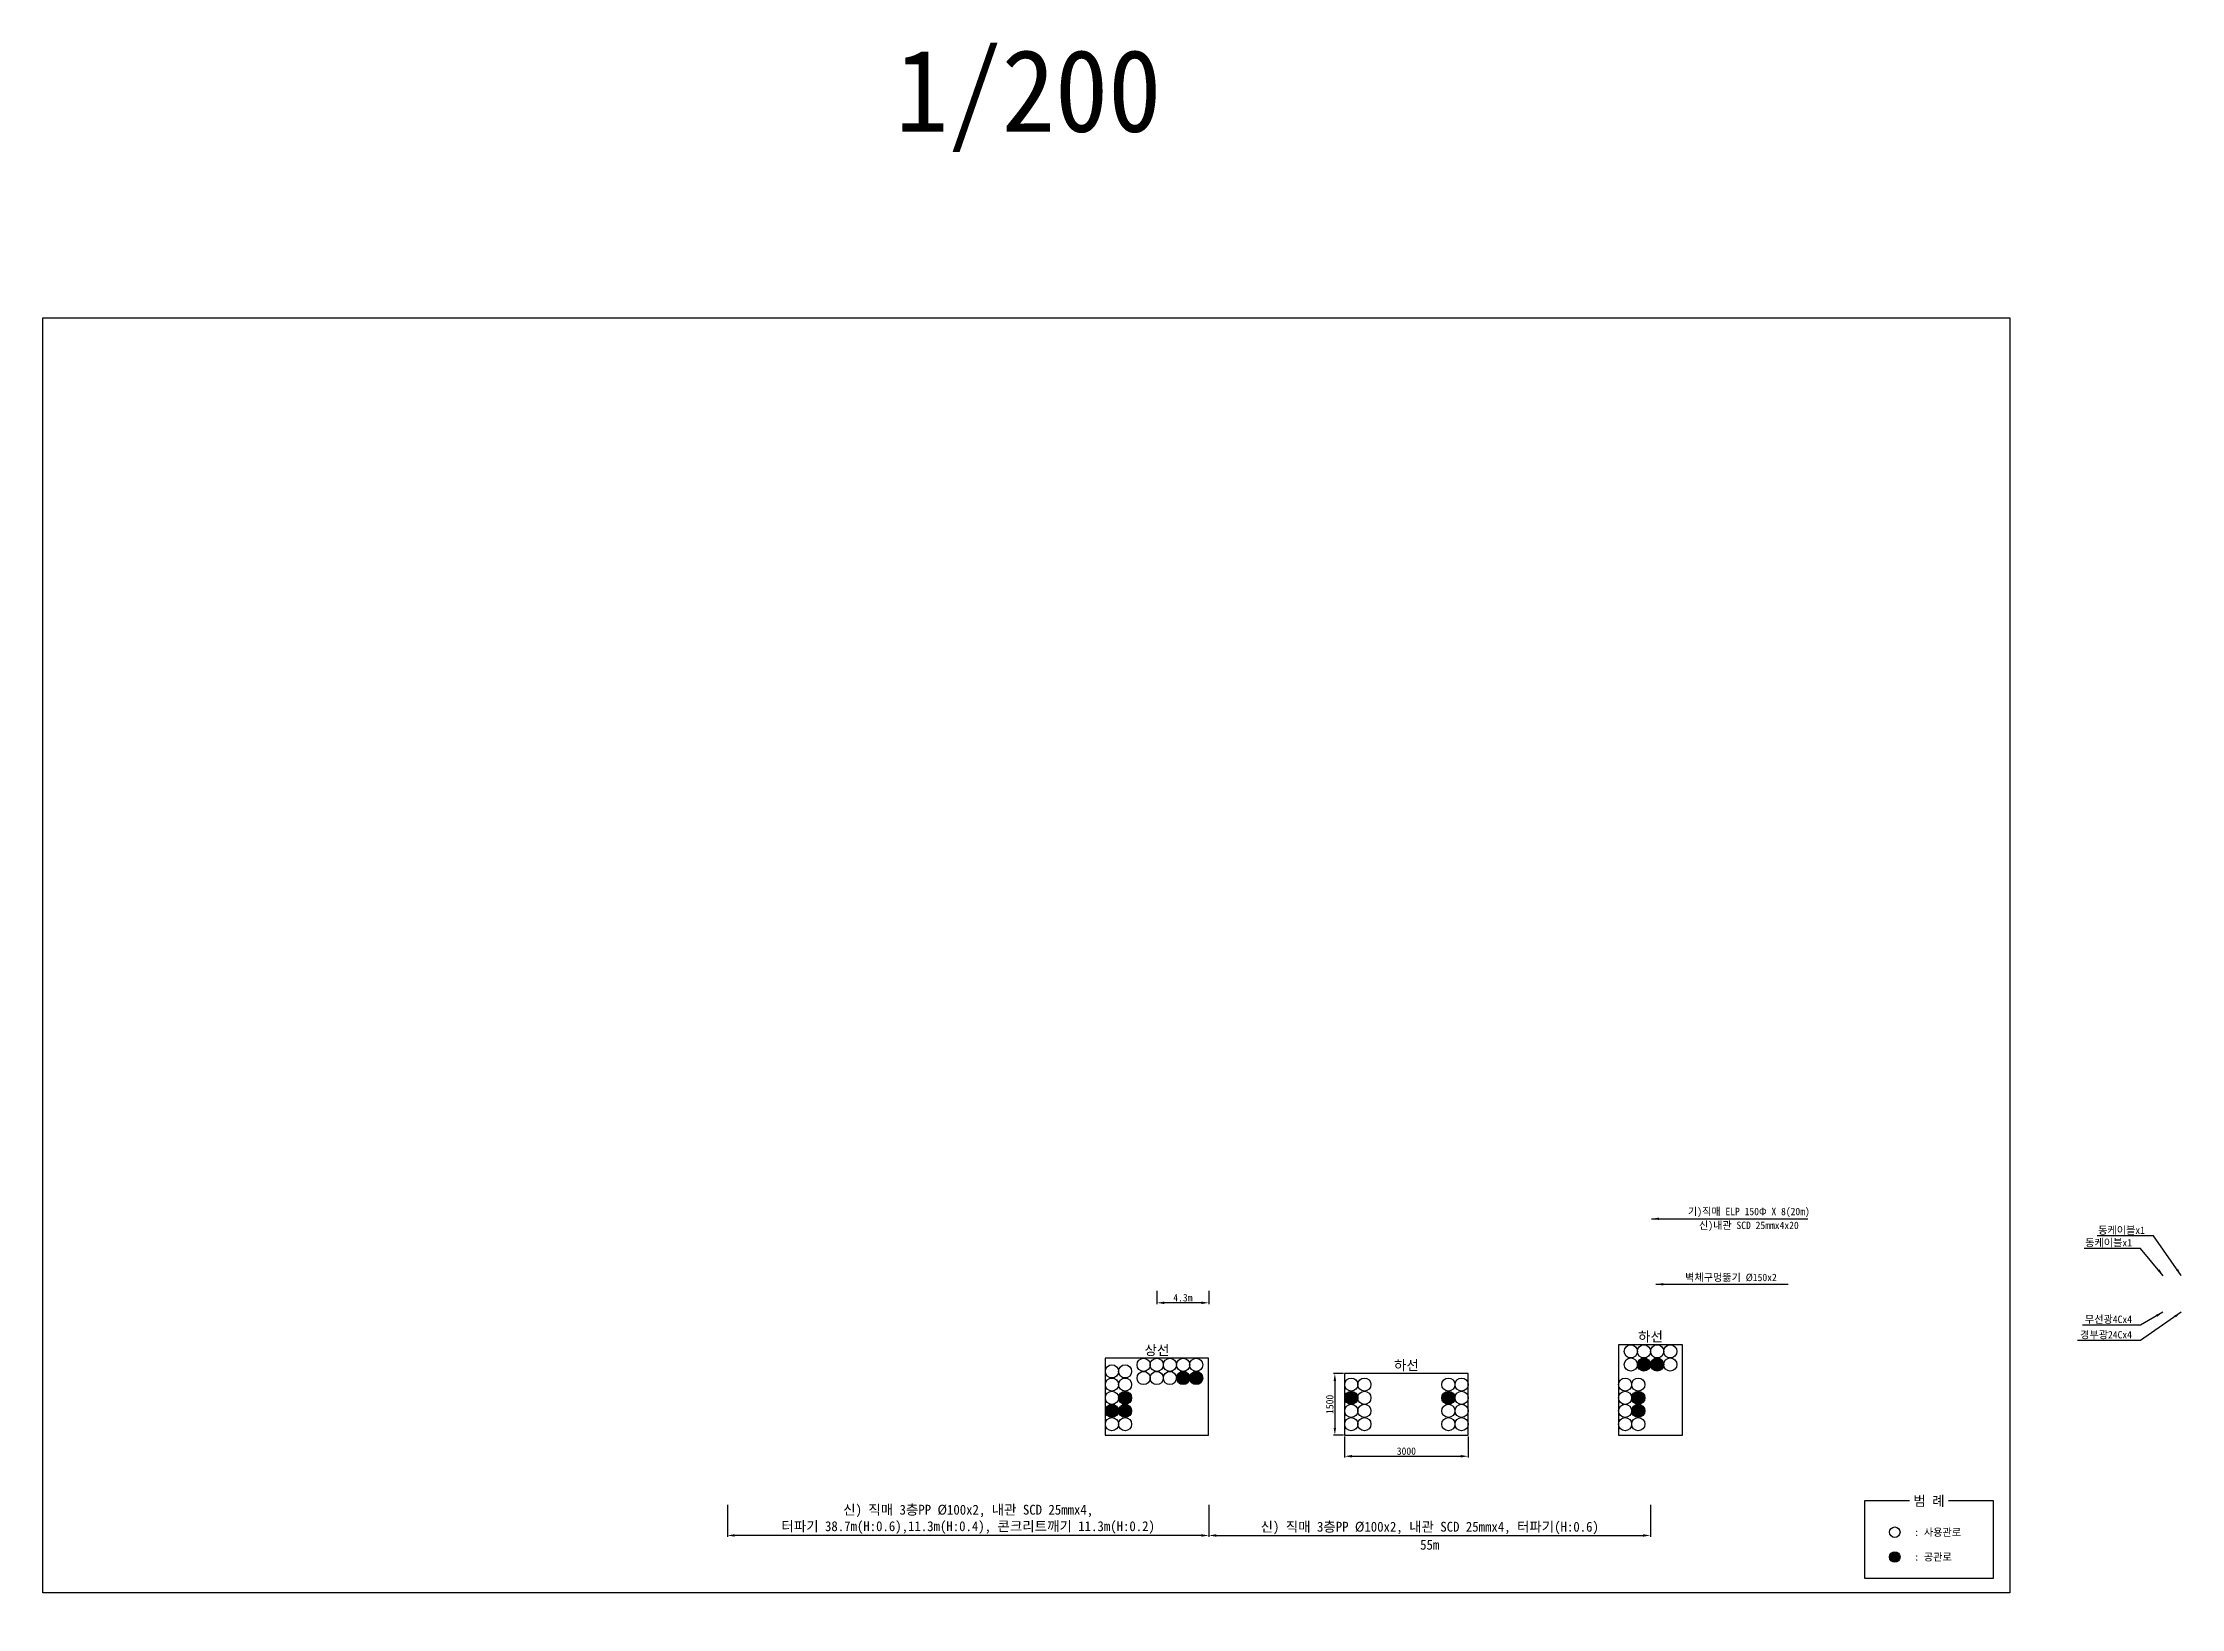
# Model space of a CAD drawing. Header units: millimetres. Extents: x -221 to 210, y -36 to 126.
# Drawn here: x -221.2 to -48.1, y -5.2 to 121.5 of the extents above; entities that cross this region are included whole.
import ezdxf
from ezdxf.enums import TextEntityAlignment as Align

# ---------------------------------------------------------------- set-up
doc = ezdxf.new("R2010")
doc.units = ezdxf.units.MM
doc.layers.add('TX-PAPR', color=2, linetype='Continuous', plot=False)
for name, color, linetype in [('TZ-DIMS', 1, 'Continuous'), ('TZ-LEAL', 1, 'Continuous'), ('TZ-LEAT', 3, 'Continuous'), ('TZ-LINE', 7, 'Continuous'), ('TZ-TEX2', 3, 'Continuous'), ('TZ-TEXT', 6, 'Continuous')]:
    doc.layers.add(name, color=color, linetype=linetype)
doc.styles.get("Standard").update_dxf_attribs({"font": 'GulimChe.ttf'})
doc.dimstyles.new('D200', dxfattribs={"dimscale": 0.2, "dimtxt": 3, "dimasz": 3, "dimexe": 0.5, "dimexo": 0.5, "dimgap": 0.5, "dimtad": 1, "dimdec": 0, "dimzin": 1, "dimdsep": 46, "dimlunit": 6, "dimtxsty": 'Standard', "dimcen": 1, "dimclrd": 1, "dimclre": 1, "dimclrt": 3, "dimadec": 0, "dimazin": 0, "dimtfac": 1, "dimtdec": 0, "dimtix": 1, "dimtmove": 2, "dimatfit": 3, "dimfxl": 0, "dimtvp": 2, "dimlwd": -1, "dimlwe": -1, "dimarcsym": 0})

# ---------------------------------------------------------------- blocks, each defined once
blk = doc.blocks.new('*D7')
at = {"layer": 'DEFPOINTS', "color": 0, "ltscale": 2}
for p in [(-115.86, 13.84), (-116.65, 8.84), (-115.86, 8.84)]:
    blk.add_point(p, dxfattribs=at)
at = {"layer": 'TZ-DIMS', "color": 1, "ltscale": 2}
for p, q in [((-115.96, 13.84), (-116.75, 13.84)), ((-116.65, 13.24), (-116.65, 9.44)), ((-115.96, 8.84), (-116.75, 8.84))]:
    blk.add_line(p, q, dxfattribs=at)
for points in [[(-116.75, 13.24), (-116.55, 13.24), (-116.65, 13.84)], [(-116.75, 9.44), (-116.55, 9.44), (-116.65, 8.84)]]:
    blk.add_solid(points, dxfattribs=at)
at = {"layer": 'TZ-DIMS', "color": 3, "ltscale": 2, "insert": (-117.06, 11.34), "char_height": 0.6, "attachment_point": 5, "rotation": 90}
blk.add_mtext('1500', dxfattribs=at)
blk = doc.blocks.new('*D8')
at = {"layer": 'DEFPOINTS', "color": 0, "ltscale": 2}
for p in [(-115.86, 8.84), (-105.86, 8.84), (-105.86, 7.14)]:
    blk.add_point(p, dxfattribs=at)
at = {"layer": 'TZ-DIMS', "color": 1, "ltscale": 2}
for p, q in [((-115.86, 8.74), (-115.86, 7.04)), ((-105.86, 8.74), (-105.86, 7.04)), ((-115.26, 7.14), (-106.46, 7.14))]:
    blk.add_line(p, q, dxfattribs=at)
for points in [[(-115.26, 7.24), (-115.26, 7.04), (-115.86, 7.14)], [(-106.46, 7.24), (-106.46, 7.04), (-105.86, 7.14)]]:
    blk.add_solid(points, dxfattribs=at)
at = {"layer": 'TZ-DIMS', "color": 3, "ltscale": 2, "insert": (-110.86, 7.55), "char_height": 0.6, "attachment_point": 5}
blk.add_mtext('3000', dxfattribs=at)
blk = doc.blocks.new('*D4')
at = {"layer": 'DEFPOINTS', "color": 0, "ltscale": 2}
for p in [(-131.05, 20.63), (-131.05, 19.56), (-126.85, 20.63)]:
    blk.add_point(p, dxfattribs=at)
at = {"layer": 'TZ-DIMS', "color": 1, "ltscale": 2}
for p, q in [((-131.05, 20.53), (-131.05, 19.46)), ((-127.45, 19.56), (-130.45, 19.56)), ((-126.85, 20.53), (-126.85, 19.46))]:
    blk.add_line(p, q, dxfattribs=at)
for points in [[(-130.45, 19.66), (-130.45, 19.46), (-131.05, 19.56)], [(-127.45, 19.66), (-127.45, 19.46), (-126.85, 19.56)]]:
    blk.add_solid(points, dxfattribs=at)
at = {"layer": 'TZ-DIMS', "color": 3, "ltscale": 2, "insert": (-128.95, 19.97), "char_height": 0.6, "width": 0.3945, "attachment_point": 5}
blk.add_mtext('4.3m', dxfattribs=at)
blk = doc.blocks.new('*D5')
at = {"layer": 'DEFPOINTS', "color": 0, "ltscale": 2}
for p in [(-126.85, 3.31), (-91.1, 3.31), (-91.1, 0.73)]:
    blk.add_point(p, dxfattribs=at)
at = {"layer": 'TZ-TEXT', "color": 1, "ltscale": 2}
for p, q in [((-126.85, 3.21), (-126.85, 0.63)), ((-91.1, 3.21), (-91.1, 0.63)), ((-126.25, 0.73), (-91.7, 0.73))]:
    blk.add_line(p, q, dxfattribs=at)
for points in [[(-126.25, 0.83), (-126.25, 0.63), (-126.85, 0.73)], [(-91.7, 0.83), (-91.7, 0.63), (-91.1, 0.73)]]:
    blk.add_solid(points, dxfattribs=at)
at = {"layer": 'TZ-TEXT', "color": 3, "ltscale": 2, "insert": (-108.97, 1.33), "char_height": 0.8, "attachment_point": 5}
blk.add_mtext('{\\C6;신) 직매 3층PP Ø100x2, 내관 SCD 25mmx4, 터파기(H:0.6)}', dxfattribs=at)
blk = doc.blocks.new('*D6')
at = {"layer": 'DEFPOINTS', "color": 0, "ltscale": 2}
for p in [(-165.82, 3.31), (-126.85, 3.31), (-165.82, 0.73)]:
    blk.add_point(p, dxfattribs=at)
at = {"layer": 'TZ-TEXT', "color": 1, "ltscale": 2}
for p, q in [((-165.82, 3.21), (-165.82, 0.63)), ((-126.85, 3.21), (-126.85, 0.63)), ((-127.45, 0.73), (-165.22, 0.73))]:
    blk.add_line(p, q, dxfattribs=at)
for points in [[(-165.22, 0.83), (-165.22, 0.63), (-165.82, 0.73)], [(-127.45, 0.83), (-127.45, 0.63), (-126.85, 0.73)]]:
    blk.add_solid(points, dxfattribs=at)
at = {"layer": 'TZ-TEXT', "color": 3, "ltscale": 2, "insert": (-146.33, 2.04), "char_height": 0.8, "attachment_point": 5}
blk.add_mtext('{\\C6;신) 직매 3층PP Ø100x2, 내관 SCD 25mmx4,\\P터파기 38.7m(H:0.6),11.3m(H:0.4), 콘크리트깨기 11.3m(H:0.2)}', dxfattribs=at)

msp = doc.modelspace()

# ---------------------------------------------------------------- hatches: boundary and pattern name
at = {"layer": 'TZ-LINE', "ltscale": 2}
h = msp.add_hatch(color=256, dxfattribs=at)
h.dxf.hatch_style = 1
h.paths.add_polyline_path([(-129.47, 13.47, 1), (-128.4, 13.47, 1)])
h = msp.add_hatch(color=256, dxfattribs=at)
h.dxf.hatch_style = 1
h.paths.add_polyline_path([(-128.4, 13.47, 1), (-127.33, 13.47, 1)])
h = msp.add_hatch(color=256, dxfattribs=at)
h.dxf.hatch_style = 1
h.paths.add_polyline_path([(-92.16, 14.56, 1), (-91.1, 14.56, 1)])
h = msp.add_hatch(color=256, dxfattribs=at)
h.dxf.hatch_style = 1
h.paths.add_polyline_path([(-91.1, 14.56, 1), (-90.03, 14.56, 1)])
h = msp.add_hatch(color=256, dxfattribs=at)
h.dxf.hatch_style = 1
h.paths.add_polyline_path([(-134.16, 11.87, 1), (-133.09, 11.87, 1)])
h = msp.add_hatch(color=256, dxfattribs=at)
h.dxf.hatch_style = 1
h.paths.add_polyline_path([(-115.86, 11.87, 1), (-114.79, 11.87, 1)])
h = msp.add_hatch(color=256, dxfattribs=at)
h.dxf.hatch_style = 1
h.paths.add_polyline_path([(-107.99, 11.87, 1), (-106.92, 11.87, 1)])
h = msp.add_hatch(color=256, dxfattribs=at)
h.dxf.hatch_style = 1
h.paths.add_polyline_path([(-92.62, 11.87, 1), (-91.56, 11.87, 1)])
h = msp.add_hatch(color=256, dxfattribs=at)
h.dxf.hatch_style = 1
h.paths.add_polyline_path([(-135.23, 10.81, 1), (-134.16, 10.81, 1)])
h = msp.add_hatch(color=256, dxfattribs=at)
h.dxf.hatch_style = 1
h.paths.add_polyline_path([(-134.16, 10.81, 1), (-133.09, 10.81, 1)])
h = msp.add_hatch(color=256, dxfattribs=at)
h.dxf.hatch_style = 1
h.paths.add_polyline_path([(-92.62, 10.81, 1), (-91.56, 10.81, 1)])
h = msp.add_hatch(color=256, dxfattribs=at)
h.dxf.hatch_style = 1
h.paths.add_polyline_path([(-71.76, -1.01, 1), (-70.9, -1.01, 1)])

# ---------------------------------------------------------------- linework, layer by layer
at = {"layer": 'TX-PAPR'}
msp.add_lwpolyline([(-221.23, 99.28), (-62.03, 99.28), (-62.03, -3.92), (-221.23, -3.92)], close=True, dxfattribs=at)
at = {"layer": 'TZ-LINE', "ltscale": 2, "elevation": 0.31}
for points in [[(-93.69, 8.84), (-88.5, 8.84), (-88.5, 16.16), (-93.69, 16.16)], [(-135.23, 8.84), (-126.87, 8.84), (-126.87, 15.07), (-135.23, 15.07)], [(-115.86, 8.84), (-105.86, 8.84), (-105.86, 13.84), (-115.86, 13.84)]]:
    msp.add_lwpolyline(points, close=True, dxfattribs=at)
msp.add_lwpolyline([(-70.14, 3.53), (-73.77, 3.53), (-73.77, -2.74), (-63.35, -2.74), (-63.35, 3.53), (-66.98, 3.53)], dxfattribs=at)
at = {"layer": 'TZ-LINE', "ltscale": 2}
for centre, radius in [((-92.7, 15.63, 0.31), 0.533), ((-91.63, 15.63, 0.31), 0.533), ((-90.56, 15.63, 0.31), 0.533), ((-89.5, 15.63, 0.31), 0.533), ((-134.69, 14.01, 0.31), 0.533), ((-133.63, 14.01, 0.31), 0.533), ((-132.13, 14.54, 0.31), 0.533), ((-132.13, 13.47, 0.31), 0.533), ((-131.07, 14.54, 0.31), 0.533), ((-131.07, 13.47, 0.31), 0.533), ((-130, 14.54, 0.31), 0.533), ((-130, 13.47, 0.31), 0.533), ((-128.93, 14.54, 0.31), 0.533), ((-128.93, 13.47, 0.31), 0.533), ((-127.87, 14.54, 0.31), 0.533), ((-127.87, 13.47, 0.31), 0.533), ((-92.7, 14.56, 0.31), 0.533), ((-91.63, 14.56, 0.31), 0.533), ((-90.56, 14.56, 0.31), 0.533), ((-89.5, 14.56, 0.31), 0.533), ((-134.69, 12.94, 0.31), 0.533), ((-134.69, 11.87, 0.31), 0.533), ((-133.63, 12.94, 0.31), 0.533), ((-133.63, 11.87, 0.31), 0.533), ((-115.32, 12.94, 0.31), 0.533), ((-115.32, 11.87, 0.31), 0.533), ((-114.26, 12.94, 0.31), 0.533), ((-114.26, 11.87, 0.31), 0.533), ((-107.46, 12.94, 0.31), 0.533), ((-107.46, 11.87, 0.31), 0.533), ((-106.39, 12.94, 0.31), 0.533), ((-106.39, 11.87, 0.31), 0.533), ((-93.16, 12.94, 0.31), 0.533), ((-93.16, 11.87, 0.31), 0.533), ((-92.09, 12.94, 0.31), 0.533), ((-92.09, 11.87, 0.31), 0.533), ((-134.69, 10.81, 0.31), 0.533), ((-133.63, 10.81, 0.31), 0.533), ((-115.32, 10.81, 0.31), 0.533), ((-114.26, 10.81, 0.31), 0.533), ((-107.46, 10.81, 0.31), 0.533), ((-106.39, 10.81, 0.31), 0.533), ((-93.16, 10.81, 0.31), 0.533), ((-92.09, 10.81, 0.31), 0.533), ((-134.69, 9.74, 0.31), 0.533), ((-133.63, 9.74, 0.31), 0.533), ((-115.32, 9.74, 0.31), 0.533), ((-114.26, 9.74, 0.31), 0.533), ((-107.46, 9.74, 0.31), 0.533), ((-106.39, 9.74, 0.31), 0.533), ((-93.16, 9.74, 0.31), 0.533), ((-92.09, 9.74, 0.31), 0.533), ((-71.33, 0.99, 0.31), 0.427), ((-71.33, -1.01, 0.31), 0.427)]:
    msp.add_circle(centre, radius, dxfattribs=at)

# ---------------------------------------------------------------- texts
at = {"layer": 'TZ-DIMS', "char_height": 0.6, "attachment_point": 9}
for s, insert in [('동케이블x1', (-52.13, 24.06, 0)), ('동케이블x1', (-51.08, 25.07, 0)), ('경부광24Cx4', (-52.13, 16.61, 0)), ('무선광4Cx4', (-52.13, 17.86, 0))]:
    msp.add_mtext(s, dxfattribs=dict(at, insert=insert))
at = {"layer": 'TZ-LEAT'}
msp.add_text('기)직매 ELP 150Φ X 8(20m)', height=0.6, dxfattribs=at).set_placement((-83.14, 26.92, 0.31), align=Align.MIDDLE)
at = {"layer": 'TZ-TEX2'}
for s, height, p in [('1/200', 6.667, (-141.46, 117.13)), ('하선', 0.8, (-91.1, 16.83, 0.31)), ('상선', 0.8, (-131.05, 15.74, 0.31)), ('하선', 0.8, (-110.86, 14.51, 0.31)), ('범 례', 0.8, (-68.56, 3.53, 0.31))]:
    msp.add_text(s, height=height, dxfattribs=at).set_placement(p, align=Align.MIDDLE)
for s, p in [(': 사용관로', (-69.75, 0.99, 0.31)), (': 공관로', (-69.75, -1.01, 0.31))]:
    msp.add_text(s, height=0.6, dxfattribs=at).set_placement(p, align=Align.MIDDLE_LEFT)
at = {"layer": 'TZ-TEXT'}
msp.add_text('신)내관 SCD 25mmx4x20', height=0.6, rotation=359.9482, dxfattribs=at).set_placement((-83.14, 25.8, 0.31), align=Align.MIDDLE)
msp.add_text('벽체구멍뚫기 Ø150x2', height=0.6, rotation=359.9482, dxfattribs=at).set_placement((-88.3, 21.62, 0.31), align=Align.MIDDLE_LEFT)
at = {"layer": 'TZ-TEXT', "ltscale": 2, "insert": (-108.97, -0.03, 0.31), "char_height": 0.8, "attachment_point": 5}
msp.add_mtext('55m', dxfattribs=at)

# ---------------------------------------------------------------- dimensions: what is measured, and where the dimension line sits
at = {"layer": 'TZ-DIMS', "ltscale": 2}
for base, p1, p2, text, picture, middle in [((-131.05, 19.56, 0.31), (-126.85, 20.63, 0.31), (-131.05, 20.63, 0.31), '<>.3m', '*D4', (-128.95, 19.97, 0.31)), ((-105.86, 7.14, 0.31), (-115.86, 8.84, 0.31), (-105.86, 8.84, 0.31), '3000', '*D8', (-110.86, 7.55, 0.31))]:
    dim = msp.add_linear_dim(base=base, p1=p1, p2=p2, text=text, dimstyle='D200', dxfattribs=at)
    dim.commit()
    dim.dimension.update_dxf_attribs({"geometry": picture, "text_midpoint": middle})
dim = msp.add_linear_dim(base=(-116.65, 8.84, 0.46), p1=(-115.86, 13.84, 0.46), p2=(-115.86, 8.84, 0.46), angle=90, text='1500', dimstyle='D200', dxfattribs=at)
dim.commit()
dim.dimension.update_dxf_attribs({"geometry": '*D7', "text_midpoint": (-117.06, 11.34, 0.46)})
at = {"layer": 'TZ-TEXT', "ltscale": 2}
for base, p2, text, picture, middle in [((-165.82, 0.73, 0.31), (-165.82, 3.31, 0.31), '{\\C6;신) 직매 3층PP Ø100x2, 내관 SCD 25mmx4,\\P터파기 38.7m(H:0.6),11.3m(H:0.4), 콘크리트깨기 11.3m(H:0.2)}', '*D6', (-146.33, 2.04, 0.31)), ((-91.1, 0.73, 0.31), (-91.1, 3.31, 0.31), '{\\C6;신) 직매 3층PP Ø100x2, 내관 SCD 25mmx4, 터파기(H:0.6)}', '*D5', (-108.97, 1.33, 0.31))]:
    dim = msp.add_linear_dim(base=base, p1=(-126.85, 3.31, 0.31), p2=p2, text=text, dimstyle='D200', override={"dimtxt": 4}, dxfattribs=at)
    dim.commit()
    dim.dimension.update_dxf_attribs({"geometry": picture, "text_midpoint": middle})

# ---------------------------------------------------------------- leaders
at = {"layer": 'TZ-DIMS', "annotation_type": 0, "has_hookline": 1, "hookline_direction": 1}
for points, text_width in [([(-48.14, 21.76, 0), (-50.39, 24.97, 0), (-50.98, 24.97, 0)], 3.88), ([(-49.6, 21.75, 0), (-51.44, 23.96, 0), (-52.03, 23.96, 0)], 3.88), ([(-48.14, 18.81, 0), (-51.44, 16.51, 0), (-52.03, 16.51, 0)], 4.41), ([(-49.62, 18.81, 0), (-51.44, 17.76, 0), (-52.03, 17.76, 0)], 4.01)]:
    msp.add_leader(points, dimstyle='D200', dxfattribs=dict(at, text_width=text_width))
at = {"layer": 'TZ-LEAL'}
for points in [[(-91.02, 26.36, 0.31), (-78.38, 26.36)], [(-90.67, 21.06, 0.31), (-79.95, 21.06, 0)]]:
    msp.add_leader(points, dimstyle='D200', dxfattribs=at)

doc.saveas('drawing.dxf')
